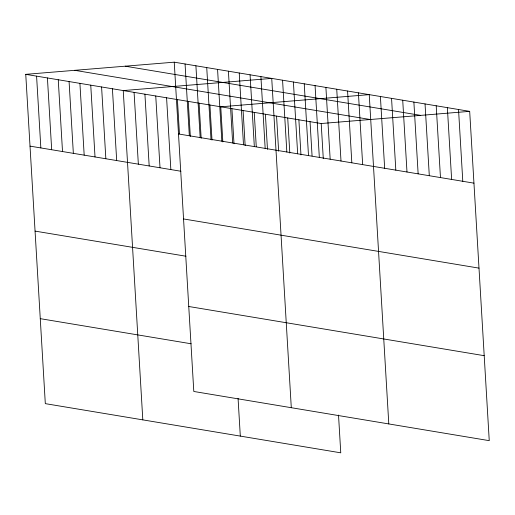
<?xml version="1.0" encoding="UTF-8"?>
<svg xmlns="http://www.w3.org/2000/svg" width="515" height="515" viewBox="0 0 515 515"><rect width="100%" height="100%" fill="white"/><g stroke="black" fill="none" stroke-linecap="round" stroke-linejoin="round"><path stroke-width="0.77" d="M338.522 415.058L340.763 452.827L45.314 403.638L25.75 74.34L174.237 62.173L469.686 111.362L489.25 440.66L193.801 391.471L174.237 62.173M25.75 74.34L321.199 123.529L469.686 111.362M125.235 66.19L420.684 115.379M74.752 70.323L370.201 119.512M178.499 133.964L473.955 183.153M30.018 146.131L180.907 171.25M183.546 218.946L479.002 268.128M35.065 231.106L185.954 256.225M188.748 306.496L484.203 355.685M40.267 318.663L191.155 343.782M458.524 109.502L462.792 181.293M447.361 107.648L451.629 179.439M436.199 105.787L440.467 177.578M425.042 103.927L429.304 175.718M413.88 102.073L418.141 173.864M402.717 100.213L406.985 172.004M391.555 98.359L395.823 170.143M380.392 96.498L384.66 168.289M388.799 423.935L369.236 94.638L220.748 106.805L222.834 141.902M358.401 92.835L362.663 164.626M347.567 91.033L351.829 162.824M336.733 89.23L341.001 161.021M325.898 87.428L330.167 159.212M321.199 123.529L323.285 158.626M315.064 85.619L319.332 157.41M310.036 121.669L312.077 155.968M304.236 83.816L308.498 155.607M298.88 119.808L300.966 154.906M293.402 82.014L297.664 153.805M287.718 117.954L289.803 153.052M282.568 80.211L286.829 152.002M276.555 116.094L278.641 151.191M291.297 407.706L271.733 78.409L123.246 90.569L142.81 419.867M265.392 114.233L267.478 149.337M260.899 76.606L265.167 148.397M254.23 112.379L256.27 146.678M250.065 74.797L254.333 146.588M243.074 110.519L245.153 145.616M239.237 72.995L243.498 144.786M231.911 108.665L233.997 143.762M228.403 71.192L232.664 142.983M238.065 398.333L240.312 436.102M217.568 69.39L221.836 141.181M209.914 105.002L212 140.099M206.734 67.587L211.002 139.378M199.08 103.2L201.165 138.297M195.9 65.785L200.168 137.576M188.245 101.391L190.331 136.488M185.065 63.982L189.333 135.767M177.418 99.588L179.452 133.887M166.583 97.786L170.845 169.577M155.749 95.983L160.011 167.774M144.915 94.181L149.183 165.972M134.08 92.378L138.348 164.169M112.418 88.767L116.68 160.558M101.584 86.964L105.845 158.755M90.749 85.162L95.017 156.953M79.915 83.359L84.183 155.15M69.081 81.557L73.349 153.348M58.247 79.754L62.515 151.539M47.419 77.945L51.68 149.736M36.584 76.143L40.846 147.934"/></g></svg>
